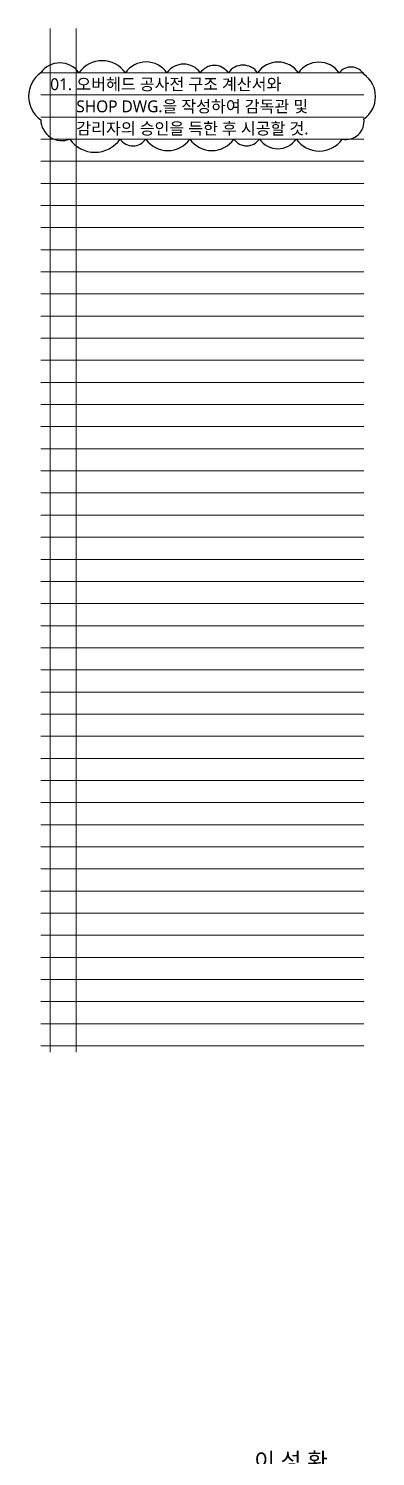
# Model space of a CAD drawing. Header units: millimetres. Extents: x 204328 to 274136, y -196910 to -178068.
# Drawn here: x 222063 to 223895, y -192759 to -185226 of the extents above; entities that cross this region are included whole.
import ezdxf
from ezdxf.enums import TextEntityAlignment as Align

# ---------------------------------------------------------------- set-up
doc = ezdxf.new("R2010")
doc.units = ezdxf.units.MM
doc.layers.add('A-BORD-TEXT', color=3, linetype='Continuous', lineweight=25)
doc.layers.add('A-XXXX-TXT2', color=3, linetype='Continuous', lineweight=25)
doc.layers.add('A-XXXX-NPLT', color=144, linetype='Continuous', lineweight=15, plot=False)
doc.layers.add('REV-202205', color=20, linetype='Continuous', lineweight=25, plot=False)
doc.styles.add('맑은 고딕', font='malgun.ttf')
doc.styles.add('맑은고딕', font='malgun.ttf')

# ---------------------------------------------------------------- blocks, each defined once
blk = doc.blocks.new('NOTE(220317)')
at = {"layer": 'A-XXXX-NPLT'}
for p, q in [((1010649.8, 179732.7), (1010649.8, 175412.7)), ((1010759.8, 179732.7), (1010759.8, 175412.7)), ((1010609.8, 179546.1), (1011974.8, 179546.1)), ((1010609.8, 179452.7), (1011974.8, 179452.7)), ((1010609.8, 179359.4), (1011974.8, 179359.4)), ((1010609.8, 179266.1), (1011974.8, 179266.1)), ((1010609.8, 179172.7), (1011974.8, 179172.7)), ((1010609.8, 179079.4), (1011974.8, 179079.4)), ((1010609.8, 178986.1), (1011974.8, 178986.1)), ((1010609.8, 178892.7), (1011974.8, 178892.7)), ((1010609.8, 178799.4), (1011974.8, 178799.4)), ((1010609.8, 178706.1), (1011974.8, 178706.1)), ((1010609.8, 178612.7), (1011974.8, 178612.7)), ((1010609.8, 178519.4), (1011974.8, 178519.4)), ((1010609.8, 178426.1), (1011974.8, 178426.1)), ((1010609.8, 178332.7), (1011974.8, 178332.7)), ((1010609.8, 178239.4), (1011974.8, 178239.4)), ((1010609.8, 178146.1), (1011974.8, 178146.1)), ((1010609.8, 178052.7), (1011974.8, 178052.7)), ((1010609.8, 177959.4), (1011974.8, 177959.4)), ((1010609.8, 177866.1), (1011974.8, 177866.1)), ((1010609.8, 177772.7), (1011974.8, 177772.7)), ((1010609.8, 177679.4), (1011974.8, 177679.4)), ((1010609.8, 177586.1), (1011974.8, 177586.1)), ((1010609.8, 177492.7), (1011974.8, 177492.7)), ((1010609.8, 177399.4), (1011974.8, 177399.4)), ((1010609.8, 177306.1), (1011974.8, 177306.1)), ((1010609.8, 177212.7), (1011974.8, 177212.7)), ((1010609.8, 177119.4), (1011974.8, 177119.4)), ((1010609.8, 177026.1), (1011974.8, 177026.1)), ((1010609.8, 176932.7), (1011974.8, 176932.7)), ((1010609.8, 176839.4), (1011974.8, 176839.4)), ((1010609.8, 176746.1), (1011974.8, 176746.1)), ((1010609.8, 176652.7), (1011974.8, 176652.7)), ((1010609.8, 176559.4), (1011974.8, 176559.4)), ((1010609.8, 176466.1), (1011974.8, 176466.1)), ((1010609.8, 176372.7), (1011974.8, 176372.7)), ((1010609.8, 176279.4), (1011974.8, 176279.4)), ((1010609.8, 176186.1), (1011974.8, 176186.1)), ((1010609.8, 176092.7), (1011974.8, 176092.7)), ((1010609.8, 175999.4), (1011974.8, 175999.4)), ((1010609.8, 175906.1), (1011974.8, 175906.1)), ((1010609.8, 175812.7), (1011974.8, 175812.7)), ((1010609.8, 175719.4), (1011974.8, 175719.4)), ((1010609.8, 175626.1), (1011974.8, 175626.1)), ((1010609.8, 175532.7), (1011974.8, 175532.7)), ((1010609.8, 175439.4), (1011974.8, 175439.4))]:
    blk.add_line(p, q, dxfattribs=at)
blk = doc.blocks.new('NOTE_평면도')
at = {"layer": 'A-XXXX-TXT2', "style": '맑은 고딕'}
for s, p in [('01.', (7576.5, 4994.8)), ('오버헤드 공사전 구조 계산서와', (7631.5, 4994.8)), ('SHOP DWG.을 작성하여 감독관 및', (7631.5, 4948.1)), ('감리자의 승인을 득한 후 시공할 것.', (7631.5, 4901.4))]:
    blk.add_text(s, height=25, dxfattribs=at).set_placement(p, align=Align.MIDDLE_LEFT)

msp = doc.modelspace()

# ---------------------------------------------------------------- linework, layer by layer
at = {"layer": 'REV-202205'}
msp.add_lwpolyline([(222127.7, -185459.5, 0.520567), (222127.7, -185708, 0.520567), (222280.5, -185809.5, 0.520567), (222546.8, -185809.5, 0.520567), (222682.1, -185809.5, 0.520567), (222915.2, -185809.5, 0.520567), (223147.5, -185809.5, 0.520567), (223282.3, -185809.5, 0.520567), (223477.1, -185809.5, 0.520567), (223720, -185809.5, 0.520567), (223834, -185702.8, 0.520567), (223834, -185467.5, 0.520567), (223703.6, -185459.5, 0.520567), (223488.5, -185459.5, 0.520567), (223272.6, -185459.5, 0.520567), (223118.3, -185459.5, 0.520567), (222970, -185459.5, 0.520567), (222794.1, -185459.5, 0.520567), (222574.6, -185459.5, 0.520567), (222329.2, -185459.5, 0.520567)], format="xyb", close=True, dxfattribs=at)

# ---------------------------------------------------------------- block references
for name, p, xscale, yscale, zscale in [('NOTE(220317)', (-1041134.5, -409892.1), 1.25, 1.25, 1.25), ('NOTE_평면도', (203236.5, -198006.8), 2.5, 2.5, 2.5)]:
    msp.add_blockref(name, p, dxfattribs=dict(xscale=xscale, yscale=yscale, zscale=zscale))

# ---------------------------------------------------------------- texts
at = {"layer": 'A-BORD-TEXT', "style": '맑은고딕'}
msp.add_text('이 성 환', height=87.5, dxfattribs=at).set_placement((223643.6, -192826.3), align=Align.RIGHT)

doc.saveas('drawing.dxf')
